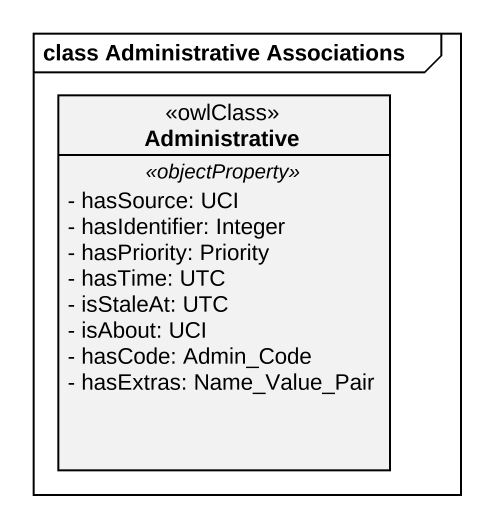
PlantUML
@startuml
mainframe class Administrative Associations
hide circle
hide empty members
skinparam classAttributeIconSize 0
class Administrative <<owlClass>> {
  .. <<objectProperty>> ..
  - hasSource: UCI
  - hasIdentifier: Integer
  - hasPriority: Priority
  - hasTime: UTC
  - isStaleAt: UTC
  - isAbout: UCI
  - hasCode: Admin_Code
  - hasExtras: Name_Value_Pair
}
@enduml
